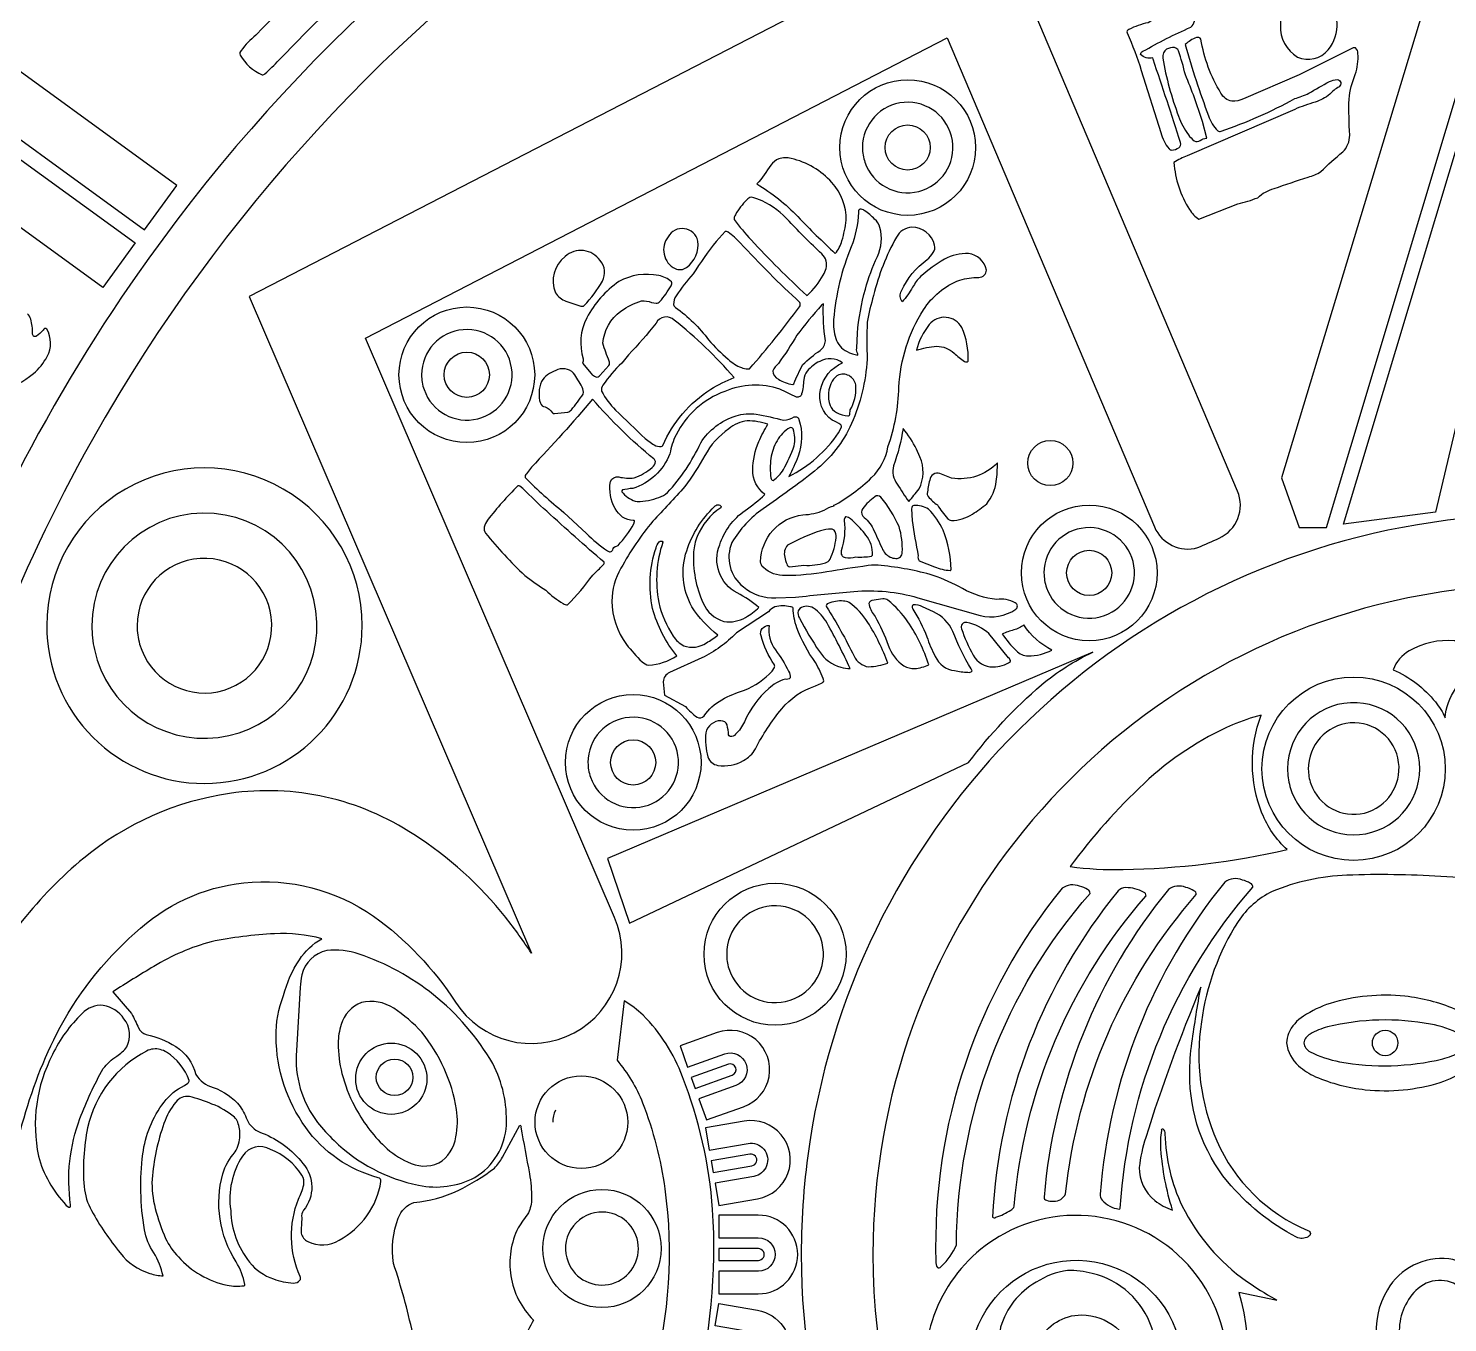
# Model space of a CAD drawing. Extents: x 0.3 to 22.9, y 0.3 to 22.9.
# Drawn here: x 7.403 to 11.328, y 11.402 to 14.981 of the extents above; entities that cross this region are included whole.
import ezdxf

# ---------------------------------------------------------------- set-up
doc = ezdxf.new("R2010")
doc.units = 0
doc.layers.get('0').update_dxf_attribs({"linetype": 'CONTINUOUS'})

msp = doc.modelspace()

# ---------------------------------------------------------------- linework, layer by layer
for points in [[(8.415, 16.3199, 0.204704), (5.9761, 12.5664, 0.541535), (5.2413, 12.7644, -0.109452), (6.3344, 15.3385, -0.194438), (10.4133, 17.9364, 0.543934), (10.6123, 17.2017, 0.105626), (8.415, 16.3199)], [(8.1103, 7.1588, 0.180797), (11.8775, 5.9649, 0.210089), (15.9339, 8.0072, 0.187015), (17.2127, 11.8798, 0.210088), (15.1704, 15.9362, 0.187015), (11.2978, 17.215, 0.209947), (7.2414, 15.1727, 0.173766), (5.9552, 11.5899, 0.230574), (8.1103, 7.1588)], [(8.1447, 7.2027, 0.180797), (11.8746, 6.0205, 0.210158), (15.8909, 8.0427, 0.193671), (17.148, 12.019, 0.203487), (15.1349, 15.8932, 0.193671), (11.1586, 17.1503, 0.203277), (7.2844, 15.1372, 0.173766), (6.011, 11.5899, 0.230574), (8.1447, 7.2027)], [(6.8523, 11.5899, 0.255673), (9.0354, 7.6006, 0.169311), (12.0718, 6.8791, 0.222149), (15.5143, 8.9424, 0.175528), (16.2985, 12.0741, 0.222149), (14.2352, 15.5166, 0.175528), (11.1035, 16.3008, 0.221844), (7.661, 14.2375, 0.149992), (6.8523, 11.5899)], [(9.2037, 7.6581, 0.169722), (12.1732, 7.0295, 0.22833), (15.5195, 9.206, 0.169722), (16.1481, 12.1755, 0.22833), (13.9716, 15.5218, 0.169722), (11.0021, 16.1504, 0.227956), (7.6558, 13.9739, 0.136829), (6.9902, 11.5899, 0.262297), (9.2037, 7.6581)], [(7.4481, 11.0525, -0.105239), (7.3413, 11.6535, -0.107763), (7.4811, 12.1992, -0.093233), (7.6975, 12.4785, -0.163109), (7.9986, 12.618, -0.180487), (8.358, 12.5254, -0.093235), (8.5846, 12.2875, 0.918874), (9.0241, 12.5222), (8.3351, 14.1245), (9.9441, 14.9545), (10.5174, 13.6021, 0.379055), (10.6371, 13.545, 0.003722), (10.696, 13.571, 0.407703), (10.747, 13.7013), (10.069, 15.3002), (8.0133, 14.2399), (8.7944, 12.4234, 0.021102), (8.7234, 12.5219, 0.083199), (8.4694, 12.7511, 0.184367), (7.9598, 12.8651, 0.137057), (7.5565, 12.6863, 0.104635), (7.2555, 12.3071, 0.109898), (7.09, 11.5911, 0.117347), (7.2555, 10.8752, 0.105311)], [(8.0498, 14.8524, 0.21419), (8.0573, 14.8556, 0.015961), (8.0957, 14.8929, -0.011611), (8.4573, 15.249, 0.176701), (8.453, 15.2582, 0.029186), (8.4165, 15.3033, 0.241981), (8.4065, 15.3057, 0.113713), (8.3556, 15.2735, 0.019528), (8.0321, 14.9621, 0.066994), (7.9915, 14.92, 0.245497), (7.9884, 14.9071, 0.15578), (8.0498, 14.8524)], [(10.8656, 14.9895, 0.275469), (10.9127, 14.9018, 0.346059), (10.9975, 14.9222, 0.417392), (10.986, 15.0684, 0.416574), (10.8882, 15.0568, 0.17103), (10.8656, 14.9895)], [(10.5135, 14.8955), (10.5125, 14.8997, -0.267754), (10.4789, 14.9088, -0.326545), (10.4853, 14.9176, -0.029538), (10.6176, 14.984, 0.303034), (10.6275, 15.0208, 0.088694), (10.6207, 15.0412, 0.261163), (10.6094, 15.0501, 0.094141), (10.582, 15.0441, 0.020424), (10.4996, 14.9968, 0.060551), (10.4464, 14.9781, 0.394879), (10.4415, 14.9684, -0.029308), (10.4809, 14.865), (10.5351, 14.6931, 0.115923), (10.5576, 14.6483, 0.197454), (10.5652, 14.6443, 0.137182), (10.5845, 14.6511, 0.411963), (10.5889, 14.665, 0.008072), (10.5135, 14.8955)], [(10.9443, 14.8015, -0.015179), (11.0016, 14.834, -0.109882), (11.0227, 14.8398, -0.703314), (11.0279, 14.8194, 0.096263), (11.0022, 14.7989, -0.088686), (10.9616, 14.7771, 0.0327), (10.9054, 14.7571), (10.6079, 14.6289, 0.056175), (10.5713, 14.6104, 0.127271), (10.6141, 14.4799, 0.099233), (10.64, 14.4531), (10.7481, 14.4959, 0.042556), (10.8029, 14.5128, -0.130529), (10.8485, 14.5379, -0.0071), (10.9424, 14.5699, 0.083187), (10.9775, 14.585, -0.026296), (11.0381, 14.6392, 0.198271), (11.0575, 14.6861, -0.021429), (11.0555, 14.7854, -0.072416), (11.0728, 14.8537, 0.090832), (11.0802, 14.9116, 0.255892), (11.0729, 14.9271, 0.191244), (11.0648, 14.9265, 0.003424), (10.9179, 14.8528), (10.7639, 14.7865, -0.134575), (10.7317, 14.7796, -0.232055), (10.7009, 14.8022, -0.094239), (10.6458, 14.9514, 0.365138), (10.6335, 14.9554, 0.111932), (10.6027, 14.9365, 0.025177), (10.667, 14.7393, 0.134782), (10.6924, 14.6979, 0.238873), (10.7015, 14.6966, 0.044001), (10.9053, 14.7868, 0.020845), (10.9443, 14.8015)], [(10.6438, 14.6712, -0.098022), (10.6618, 14.6776), (10.6498, 14.7235, 0.026911), (10.6028, 14.8528, 0.028551), (10.5834, 14.9192, 0.27694), (10.573, 14.9278, 0.128368), (10.551, 14.9238, 0.298055), (10.5402, 14.8991, 0.047327), (10.5841, 14.7379, 0.071282), (10.6111, 14.687, 0.067792), (10.6272, 14.6702, 0.313064), (10.6438, 14.6712)], [(9.7167, 14.6106, 0.388777), (9.8653, 14.5301, 0.388553), (9.9585, 14.6712, 0.391461), (9.825, 14.7763, 0.39118), (9.7098, 14.6514, 0.083351), (9.7167, 14.6106)], [(9.5127, 14.6214, 0.148194), (9.4783, 14.6202, 0.133126), (9.4563, 14.6032, -0.04147), (9.4181, 14.5507, -0.066465), (9.5312, 14.4604, 0.013919), (9.6346, 14.3584, 0.100608), (9.6532, 14.3939, 0.037664), (9.6651, 14.4505, 0.186316), (9.6251, 14.5549, 0.152638), (9.5127, 14.6214)], [(9.4017, 14.3959, 0.017365), (9.5557, 14.2423), (9.5575, 14.243, 0.073788), (9.6014, 14.2986, 0.183095), (9.6098, 14.3377, 0.175274), (9.5971, 14.3573, -0.016947), (9.5071, 14.4475, 0.103391), (9.4322, 14.5037, 0.047878), (9.4021, 14.5144, 0.182057), (9.3901, 14.5069, 0.068244), (9.3586, 14.4658, 0.21958), (9.3552, 14.4522, 0.022918), (9.4017, 14.3959)], [(9.7432, 14.4535, 0.068304), (9.7149, 14.4773, 0.19026), (9.7033, 14.4808, 0.386209), (9.6986, 14.4722, -0.087098), (9.6786, 14.3769, 0.075829), (9.6299, 14.1757, 0.104508), (9.6361, 14.1233, 0.199364), (9.6672, 14.0873, 0.077157), (9.6973, 14.0776), (9.697, 14.0814, -0.168674), (9.6939, 14.0962), (9.696, 14.1377, -0.047739), (9.7178, 14.2599, -0.038335), (9.7511, 14.3503, 0.176106), (9.7581, 14.43, 0.152214), (9.7432, 14.4535)], [(9.1916, 14.3167, 0.271087), (9.223, 14.3197, 0.275988), (9.2548, 14.393, 0.682685), (9.1723, 14.4048, 0.469858), (9.1916, 14.3167)], [(9.5369, 14.2231, -0.021528), (9.3719, 14.3877, 0.056867), (9.338, 14.4172, 0.289374), (9.3297, 14.4191), (9.3055, 14.392, 0.023031), (9.2413, 14.302, 0.027631), (9.1945, 14.2417, 0.165665), (9.1876, 14.2174, 0.191623), (9.193, 14.2091, -0.076829), (9.2844, 14.1195, 0.034435), (9.338, 14.0661, 0.08916), (9.3753, 14.0427, 0.089849), (9.3923, 14.0393), (9.3978, 14.0398, 0.02016), (9.536, 14.2113, 0.211086), (9.5369, 14.2231)], [(9.8705, 14.2946, 0.064321), (9.8485, 14.2652, -0.056325), (9.8196, 14.225, -0.302404), (9.818, 14.2551, -0.132676), (9.8886, 14.3416, 0.062108), (9.9055, 14.3608, 0.214608), (9.9095, 14.3814, 0.34831), (9.846, 14.4312, 0.24763), (9.8038, 14.4038, 0.068643), (9.7408, 14.2427, 0.032295), (9.7229, 14.1681, 0.021242), (9.723, 14.0659, -0.086144), (9.6797, 13.888, -0.118822), (9.5776, 13.7567, -0.015278), (9.4356, 13.6526, 0.110971), (9.349, 13.5592, 0.343844), (9.3804, 13.4365, 0.183762), (9.4704, 13.4057), (9.5242, 13.4075, -0.010372), (9.6855, 13.4237, -0.090969), (9.863, 13.4065), (10.0354, 13.3572, 0.214363), (10.1338, 13.3745, 0.586141), (10.1323, 13.3922, 0.175046), (10.0813, 13.4014, -0.101139), (9.9863, 13.4317, 0.041497), (9.9058, 13.4683, 0.044733), (9.762, 13.4954, 0.066188), (9.7252, 13.4952, 0.006862), (9.611, 13.4779, -0.043701), (9.4967, 13.4676, -0.194664), (9.4358, 13.4897, -0.202165), (9.4282, 13.5058, -0.375717), (9.5453, 13.6357, 0.088111), (9.6039, 13.6485, -0.1023), (9.6314, 13.6609), (9.6301, 13.6611, 0.064505), (9.735, 13.7385, 0.160631), (9.7804, 13.8241, 0.081188), (9.8105, 13.9887, -0.128543), (9.8785, 14.2025, -0.160848), (9.9789, 14.2849, -0.064579), (10.0316, 14.2925, 0.440543), (10.0524, 14.3128, 0.317043), (10.003, 14.3584, 0.140646), (9.9366, 14.3424, 0.055394), (9.8705, 14.2946)], [(8.9908, 14.2822, 0.308284), (8.9845, 14.3393, 0.448872), (8.8875, 14.35, 0.338894), (8.8608, 14.2495, 0.169867), (8.8899, 14.227), (8.9313, 14.2132, 0.368322), (8.9399, 14.2147, 0.065605), (8.9908, 14.2822)], [(9.099, 14.2272, -0.135204), (9.126, 14.2233), (9.1396, 14.2212, 0.218171), (9.1494, 14.2254, 0.060367), (9.1804, 14.2693, 0.282165), (9.1813, 14.2801, 0.136444), (9.1463, 14.2977, 0.173808), (9.0365, 14.2812, 0.123498), (8.9473, 14.1801, 0.199129), (8.9378, 14.0671, -0.078083), (8.936, 14.0548), (8.96, 14.0261, 0.121889), (8.9723, 14.0172, 0.343697), (8.9835, 14.0214), (9.0087, 14.0489, 0.23172), (9.0095, 14.0605, -0.022081), (8.9918, 14.1103, -0.216516), (9.042, 14.1994, -0.088125), (9.099, 14.2272)], [(9.5451, 14.051, -0.049914), (9.5928, 14.0904, 0.244076), (9.6073, 14.1169, -0.044988), (9.6019, 14.2188), (9.5969, 14.2155, 0.018919), (9.5286, 14.1325, -0.020984), (9.4776, 14.0545, 0.104818), (9.4617, 14.0337, 0.284973), (9.4772, 14.0112, 0.11909), (9.517, 13.9964), (9.5204, 13.9982, -0.043989), (9.5451, 14.051)], [(7.3243, 13.9795, 0.113537), (7.4169, 14.0264, 0.092458), (7.455, 14.0732, 0.263222), (7.4538, 14.1496, 0.508962), (7.4439, 14.1468, -0.069419), (7.4254, 14.1294, -0.612036), (7.4149, 14.1375, 0.069518), (7.4096, 14.1768, 0.129155), (7.4008, 14.1919)], [(9.0439, 14.0554, 0.04807), (8.9921, 13.9944, 0.23152), (8.9883, 13.9773, 0.070804), (9.0273, 13.9255, 0.008048), (9.1093, 13.8466), (9.13, 13.8313, 0.127212), (9.1481, 13.8249, 0.234357), (9.1579, 13.8274, -0.152124), (9.2906, 13.9829, -0.046356), (9.3547, 14.0154, 0.048346), (9.189, 14.1743, 0.504551), (9.1393, 14.1657, -0.02604), (9.0629, 14.0786), (9.0439, 14.0554)], [(9.9632, 14.0831, 0.038043), (9.9919, 14.0602, 0.335634), (10.0022, 14.0607, 0.117705), (9.9846, 14.1539, 0.532813), (9.8945, 14.1618, 0.108527), (9.859, 14.0909, -0.066175), (9.9155, 14.1018, -0.186596), (9.9632, 14.0831)], [(8.4974, 13.982, 0.388777), (8.6461, 13.9015, 0.388553), (8.7393, 14.0426, 0.391461), (8.6058, 14.1477, 0.39118), (8.4906, 14.0229, 0.083348), (8.4974, 13.982)], [(9.5209, 13.9067, -0.431315), (9.5343, 13.8993, -0.164395), (9.5316, 13.7979, -0.033313), (9.5065, 13.7415, 0.12437), (9.644, 13.8628), (9.6513, 13.8766, 0.260943), (9.6496, 13.8848, 0.079794), (9.626, 13.8971, -0.305359), (9.5937, 13.9826, -0.231907), (9.6542, 14.0563, 0.292789), (9.5917, 14.0602, 0.103913), (9.5573, 14.0331, 0.152657), (9.5474, 14.0093, -0.044892), (9.5416, 13.9699, -0.423339), (9.5274, 13.9615, -0.027253), (9.4817, 13.9833, 0.183757), (9.3289, 13.977, 0.189829), (9.1942, 13.8567, 0.076047), (9.1773, 13.8047, -0.229906), (9.0744, 13.7087, 0.038666), (9.0458, 13.7044, 0.448497), (9.0479, 13.6953, 0.165266), (9.0872, 13.6725, 0.087314), (9.1471, 13.684, 0.100486), (9.1704, 13.697, 0.078974), (9.2624, 13.8346, -0.180128), (9.3601, 13.9091, -0.121535), (9.4162, 13.9137, -0.025782), (9.4926, 13.8973, 0.099659), (9.5209, 13.9067)], [(8.9048, 13.9259, 0.021975), (8.9373, 13.9698, 0.209017), (8.9343, 13.989, 0.020653), (8.9109, 14.0279, 0.3217), (8.8615, 14.0347, 0.168603), (8.822, 14.0044, 0.172449), (8.819, 13.9447, 0.325597), (8.8325, 13.9345, -0.145871), (8.8522, 13.918, 0.256263), (8.8579, 13.9157), (8.8949, 13.9199, 0.167733), (8.9048, 13.9259)], [(9.6205, 13.9382, 0.188757), (9.638, 13.9185, 0.098976), (9.6698, 13.9094, 0.448022), (9.6749, 13.9132), (9.6762, 13.9257, 0.145002), (9.6916, 13.9909, 0.489715), (9.6449, 14.0231, 0.147705), (9.6263, 14.0057, 0.223871), (9.6205, 13.9382)], [(9.0044, 13.5363, 0.5279), (9.0192, 13.5388, -0.361651), (9.0297, 13.5486), (9.0338, 13.5511, 0.057891), (9.078, 13.6107), (9.0796, 13.6175, 0.428778), (9.0761, 13.6201, -0.280792), (9.0262, 13.6532, -0.174185), (9.0127, 13.7277, -0.377808), (9.0359, 13.7404, 0.07998), (9.0787, 13.7379, 0.095236), (9.1279, 13.7666, 0.219208), (9.137, 13.783, 0.181279), (9.1327, 13.7904, -0.043501), (8.9633, 13.9559, -0.016445), (8.7943, 13.7672), (8.7805, 13.7492, 0.247788), (8.7768, 13.7385, 0.02566), (8.8838, 13.6425), (8.9463, 13.5839, 0.044804), (9.0044, 13.5363)], [(9.2382, 13.381, -0.209948), (9.2237, 13.5365, -0.120701), (9.3002, 13.6583, -0.483899), (9.3195, 13.659, -0.357675), (9.3178, 13.6549, 0.151059), (9.2526, 13.576, 0.066897), (9.2428, 13.5333, 0.118327), (9.2689, 13.3917, 0.218548), (9.3268, 13.3408, 0.171906), (9.3865, 13.352, 0.057718), (9.4235, 13.3795, 0.053196), (9.3635, 13.4196, -0.386774), (9.3151, 13.5527, -0.163763), (9.3851, 13.6474, 0.033259), (9.4401, 13.6915, -0.229128), (9.4063, 13.7598, -0.097946), (9.4231, 13.8382, -0.038487), (9.4483, 13.8861, 0.075709), (9.3912, 13.896, 0.140795), (9.3402, 13.8739, 0.112556), (9.2736, 13.7995, -0.030143), (9.219, 13.7136, -0.005998), (9.1298, 13.6179, 0.049585), (9.042, 13.488, 0.129319), (9.0166, 13.3971, 0.15287), (9.057, 13.2771, 0.02891), (9.1003, 13.2294, 0.152707), (9.1189, 13.2199, 0.122578), (9.1964, 13.2453, -0.102242), (9.1292, 13.3766, -0.133176), (9.1389, 13.5444, -0.101373), (9.1476, 13.5608, -0.484494), (9.1578, 13.5605, 0.130428), (9.1467, 13.393, 0.087112), (9.1865, 13.3002, 0.130147), (9.2157, 13.2738, 0.247593), (9.2782, 13.2817, 0.034372), (9.31, 13.3029, -0.081979), (9.2382, 13.381)], [(9.5207, 13.8263, 0.144489), (9.5181, 13.8731, 0.453324), (9.5094, 13.8764, 0.145015), (9.4736, 13.8405, 0.098731), (9.4565, 13.7914, 0.072884), (9.4568, 13.7379, 0.452411), (9.463, 13.7309, 0.113697), (9.491, 13.7607, 0.052254), (9.5207, 13.8263)], [(9.7957, 13.7716, 0.230033), (9.8061, 13.7206, 0.009061), (9.8376, 13.6725, 0.01246), (9.8666, 13.7074, 0.219949), (9.8688, 13.7957), (9.8596, 13.8169, 0.049729), (9.822, 13.8749, -0.053262), (9.7957, 13.7716)], [(9.9235, 13.7498, 0.482708), (9.8958, 13.7319, 0.047874), (9.8892, 13.6943, 0.202639), (9.8918, 13.6861, 0.064731), (9.9172, 13.6629, 0.039684), (9.9452, 13.6255, 0.185777), (9.9556, 13.6201, 0.144464), (10.0139, 13.6374, 0.028024), (10.0536, 13.6663, 0.135327), (10.08, 13.7283, 0.038491), (10.0829, 13.7796, -0.25038), (9.9562, 13.7374), (9.9235, 13.7498)], [(7.4538, 13.3291, 0.414311), (7.89, 12.8927, 0.413923), (8.3262, 13.3291, 1.000331), (7.4538, 13.3291)], [(8.6729, 13.6211, 0.083256), (8.6638, 13.6016, 0.231967), (8.6675, 13.5851, 0.036997), (8.7761, 13.4682, 0.02654), (8.8339, 13.427, 0.05551), (8.8824, 13.3903, 0.174912), (8.8944, 13.3865, 0.037239), (8.9637, 13.4692, 0.026975), (8.9928, 13.4978, 0.300877), (8.9954, 13.5045, -0.007197), (8.8365, 13.6454, -0.012976), (8.771, 13.7083), (8.7627, 13.7147, 0.321745), (8.7571, 13.7155, 0.0354), (8.6729, 13.6211)], [(9.7441, 13.6858, 0.059012), (9.7106, 13.6536, 0.352916), (9.7104, 13.6324, -0.10609), (9.7396, 13.5971, 0.003171), (9.7639, 13.5433, 0.183408), (9.7863, 13.5189, 0.11936), (9.8022, 13.5153, 0.456086), (9.82, 13.5318, 0.077984), (9.8112, 13.6031, 0.061891), (9.7606, 13.6849, 0.384864), (9.7441, 13.6858)], [(9.8668, 13.5087), (9.9089, 13.4915, 0.078453), (9.9523, 13.4819, 0.473454), (9.9548, 13.4841, 0.087083), (9.9333, 13.5931, 0.085496), (9.8928, 13.6512, 0.139802), (9.8521, 13.6616, 0.354388), (9.8457, 13.6527), (9.8476, 13.6201, 0.017353), (9.8643, 13.5222, 0.299854), (9.8668, 13.5087)], [(8.2011, 13.339, 0.409667), (7.885, 13.6404, 0.408892), (7.5788, 13.329, 0.053801), (7.5858, 13.263, 0.913031), (8.2011, 13.339)], [(13.4328, 12.4774, 0.328646), (11.2864, 13.6149, 0.329531), (9.5642, 11.9017, 0.037633), (9.5406, 11.5899, 0.328699), (10.9789, 9.6349, 0.414569), (13.5427, 10.9812, 0.18948), (13.4328, 12.4774)], [(9.6619, 13.5173, 0.098987), (9.6917, 13.5191, 0.046548), (9.7349, 13.521), (9.7376, 13.5239, 0.178177), (9.7194, 13.5797, 0.037235), (9.6858, 13.6162, 0.164139), (9.6652, 13.6305), (9.6627, 13.6297, 0.246257), (9.6592, 13.6202, -0.109448), (9.6511, 13.5363, 0.438961), (9.6619, 13.5173)], [(9.5091, 13.4914), (9.548, 13.4962, 0.086405), (9.6077, 13.5031, 0.189874), (9.6204, 13.5129, 0.082571), (9.6369, 13.5727, 0.206073), (9.632, 13.5931, 0.189757), (9.6233, 13.5962, 0.082025), (9.5939, 13.5915, 0.045207), (9.5028, 13.5515, 0.274962), (9.4952, 13.5186, 0.075882), (9.5003, 13.4997, 0.273279), (9.5091, 13.4914)], [(10.2187, 13.4341, 0.388777), (10.3673, 13.3536, 0.388553), (10.4605, 13.4947, 0.391461), (10.327, 13.5998, 0.39118), (10.2118, 13.4749, 0.083351), (10.2187, 13.4341)], [(8.0748, 13.3523, 0.396235), (7.8783, 13.515, 0.395621), (7.7038, 13.3289, 0.069447), (7.7109, 13.2781, 0.926807), (8.0748, 13.3523)], [(9.7388, 11.5911, 0.47509), (11.9645, 9.7765, 0.414178), (13.4056, 11.9644, 0.414124), (11.2178, 13.4058, 0.356153), (9.7388, 11.5911)], [(9.7802, 13.2252, 0.053608), (9.7247, 13.3378, 0.091083), (9.6731, 13.3934, 0.125771), (9.6573, 13.3971, 0.122704), (9.6147, 13.3905, 0.49805), (9.6103, 13.3814, -0.027508), (9.6865, 13.2449, 0.245458), (9.7269, 13.2152, 0.059844), (9.7802, 13.2252)], [(9.7281, 13.3863, 0.105476), (9.7445, 13.3544, -0.050821), (9.7809, 13.2749, 0.163798), (9.8244, 13.218, 0.131456), (9.8538, 13.2104, 0.07372), (9.8937, 13.2207, 0.069157), (9.8354, 13.34, 0.070309), (9.7802, 13.3994, 0.21914), (9.7658, 13.403), (9.7353, 13.3991, 0.406944), (9.7281, 13.3863)], [(10.0011, 13.2001, 0.296021), (10.0134, 13.2039), (10.0103, 13.2094, -0.043727), (9.9598, 13.3132, 0.185223), (9.9062, 13.3674), (9.8761, 13.3811, 0.151845), (9.8502, 13.3866), (9.8481, 13.3849, 0.269743), (9.8491, 13.3748, -0.05151), (9.8878, 13.2985, 0.046143), (9.9112, 13.244, 0.258136), (9.9643, 13.2048, 0.045953), (10.0011, 13.2001)], [(9.2656, 13.24), (9.1763, 13.1994, 0.302555), (9.1591, 13.174, 0.015752), (9.1622, 13.137), (9.2203, 13.1052, 0.050786), (9.2525, 13.0757, 0.369671), (9.2717, 13.0794, -0.113718), (9.3206, 13.1241, -0.058404), (9.3837, 13.1506, 0.10451), (9.4601, 13.2035), (9.4662, 13.2133, 0.226928), (9.4661, 13.2212, -0.087164), (9.4293, 13.3012, -0.548993), (9.4519, 13.3295, 0.193517), (9.4692, 13.2621, -0.040183), (9.5055, 13.2034, -0.176878), (9.5098, 13.1847, -0.27981), (9.4961, 13.1809, 0.12938), (9.4506, 13.1549, 0.110887), (9.3833, 13.0633, -0.104189), (9.3586, 13.0286, -0.228576), (9.3444, 13.0222, -0.241261), (9.3398, 13.0269, 0.046963), (9.3354, 13.0545, 0.311605), (9.3186, 13.0662, 0.351554), (9.2764, 13.0326, 0.09677), (9.2826, 12.9661, 0.295316), (9.3101, 12.9428, 0.171877), (9.3806, 12.956, 0.143337), (9.4136, 12.9883, -0.052584), (9.4866, 13.0991, -0.144571), (9.5798, 13.1623), (9.5967, 13.1703, 0.241629), (9.6032, 13.1763, 0.0476), (9.58, 13.2269, -0.066479), (9.5283, 13.3235, -0.088138), (9.5184, 13.3773, 0.268324), (9.5108, 13.3815, 0.105135), (9.4679, 13.3815, 0.133929), (9.4502, 13.3673), (9.3614, 13.3089, -0.085413), (9.2656, 13.24)], [(9.5746, 13.3778, 0.28602), (9.537, 13.3768), (9.5323, 13.3702, 0.225318), (9.536, 13.3498, 0.032253), (9.5906, 13.258, 0.183985), (9.6499, 13.214, 0.070066), (9.6761, 13.2104, 0.020234), (9.6119, 13.336, 0.107596), (9.5746, 13.3778)], [(9.9838, 13.3202, 0.050485), (10.0162, 13.2478, 0.281191), (10.071, 13.2152, 0.143023), (10.1194, 13.2299, 0.184102), (10.114, 13.2405), (10.0595, 13.3073, 0.128343), (9.9986, 13.338, 0.602842), (9.9838, 13.3202)], [(10.168, 13.2457, 0.121205), (10.2339, 13.2616, -0.127304), (10.1562, 13.3312, -0.102901), (10.1283, 13.3172, 0.037286), (10.0963, 13.306, 0.04914), (10.1354, 13.2595, 0.189848), (10.168, 13.2457)], [(11.4088, 13.194, 0.06031), (11.3773, 13.2724, 0.326426), (11.3462, 13.287, 0.155271), (11.2221, 13.2597, 0.170206), (11.1772, 13.2073, -0.122254), (11.2944, 13.1181, -0.061347), (11.3215, 13.0743, -0.139902), (11.3502, 13.1541, -0.126882), (11.4088, 13.194)], [(10.2045, 13.1652, -0.063038), (10.3468, 13.2558), (9.0046, 12.685), (9.0654, 12.5065), (10.0035, 12.9509, -0.051723), (10.2045, 13.1652)], [(11.2501, 12.9509, 0.400529), (11.0594, 13.116, 0.399858), (10.8854, 12.9332, 0.067828), (10.8921, 12.8845, 0.916136), (11.2501, 12.9509)], [(8.9576, 12.91, 0.388777), (9.1062, 12.8295, 0.388553), (9.1994, 12.9705, 0.391461), (9.0659, 13.0756, 0.39118), (8.9507, 12.9508, 0.083348), (8.9576, 12.91)], [(10.7331, 13.0548, 0.085445), (10.4886, 12.8929, 0.044392), (10.2841, 12.6627, 0.036356), (10.4305, 12.6546, 0.051667), (10.8847, 12.7097, -0.113587), (10.8146, 12.8109, -0.187826), (10.8125, 13.0819, 0.032666), (10.7331, 13.0548)], [(10.9498, 12.8914, 0.386213), (11.0983, 12.811, 0.37718), (11.1927, 12.9511, 0.398609), (11.0589, 13.0601, 0.388104), (10.9428, 12.9323, 0.083184), (10.9498, 12.8914)], [(11.5775, 12.6283, -0.023924), (11.309, 12.6355, 0.024831), (11.0497, 12.6389, 0.089416), (10.8429, 12.5939, 0.127678), (10.7484, 12.5111, 0.107039), (10.6471, 12.2337, 0.14181), (10.6898, 11.9043, 0.193615), (10.9417, 11.6564, -0.775941), (10.942, 11.6392, -0.273976), (10.9102, 11.638, -0.097365), (10.7192, 11.7917, -0.17471), (10.6151, 12.0894, -0.037911), (10.6209, 12.1758, -0.007444), (10.6453, 12.329, 0.023441), (10.4931, 11.9134, 0.044063), (10.475, 11.8309, 0.22701), (10.5188, 11.7391, 0.091939), (10.5672, 11.713, -0.059471), (10.5354, 11.8813, -0.053884), (10.5374, 11.9326, -0.59317), (10.5412, 11.9374, -0.139151), (10.5462, 11.9235, 0.105512), (10.5941, 11.7239, 0.12471), (10.7722, 11.5159, 0.031683), (10.8505, 11.4677), (10.856, 11.4638), (10.8519, 11.4632), (10.7507, 11.4852, -0.158722), (10.7311, 11.027, -0.117244)], [(9.9285, 11.5578, 0.097087), (9.9697, 11.6164, -0.180174), (10.3391, 12.5885, 0.359568), (10.3325, 12.5991, 0.078084), (10.3102, 12.6085, 0.258762), (10.2618, 12.6028, 0.180242), (9.9129, 11.5714, 0.182592), (9.9171, 11.5541), (9.9189, 11.5529, 0.237645), (9.9285, 11.5578)], [(10.0787, 11.6928, 0.072763), (10.1202, 11.7127, 0.189535), (10.1297, 11.7233, -0.160484), (10.494, 12.5815, 0.359526), (10.4874, 12.5921, 0.12834), (10.4379, 12.6045, 0.190891), (10.4167, 12.5958, 0.158954), (10.0692, 11.6934, 0.384657), (10.0787, 11.6928)], [(10.6331, 12.5853, 0.359547), (10.6265, 12.5959, 0.078098), (10.6042, 12.6053, 0.258756), (10.5558, 12.5997, 0.150462), (10.2119, 11.7488, 0.437296), (10.2185, 11.7399, 0.10219), (10.2383, 11.7378, 0.327133), (10.2717, 11.7579, -0.155179), (10.6331, 12.5853)], [(10.712, 12.62, 0.152466), (10.3671, 11.757, 0.257445), (10.3727, 11.7406, 0.194021), (10.4195, 11.7157, 0.333977), (10.4229, 11.7185, -0.16549), (10.7894, 12.6056, 0.35958), (10.7827, 12.6163, 0.07808), (10.7604, 12.6257, 0.258756), (10.712, 12.62)], [(9.3402, 12.381, 0.391565), (9.4974, 12.2898, 0.391312), (9.6006, 12.4394, 0.393684), (9.4586, 12.5539, 0.393376), (9.3343, 12.4203, 0.074624), (9.3402, 12.381)], [(7.7502, 12.3867, 0.010635), (7.6367, 12.3163), (7.6887, 12.2561, -0.006382), (7.708, 12.2164, 0.208058), (7.7287, 12.1984, -0.088233), (7.8108, 12.1648, -0.193109), (7.8664, 12.0878, 0.197315), (7.9142, 12.0522, -0.140324), (7.9888, 11.9994, -0.040916), (8.0106, 11.9569, 0.173069), (8.0495, 11.9257, -0.133197), (8.1625, 11.842, -0.363877), (8.164, 11.7121, 0.246986), (8.1597, 11.6913, 0.014845), (8.1574, 11.6491, 0.227155), (8.1761, 11.6256, 0.25487), (8.2626, 11.6298, 0.236063), (8.3783, 11.7916, 0.384455), (8.3708, 11.8024, -0.175944), (8.1701, 11.9413, -0.152894), (8.0881, 12.1918, -0.095956), (8.1087, 12.3065, -0.084192), (8.1526, 12.405, -0.115095), (8.2146, 12.4633, 0.076815), (8.0842, 12.4771, 0.03895), (7.909, 12.455, 0.071506), (7.7502, 12.3867)], [(8.2282, 12.4303, 0.294628), (8.1594, 12.3631, 0.031006), (8.1551, 12.3287), (8.1443, 12.154, 0.186258), (8.203, 11.9552, 0.02746), (8.2486, 11.9049, 0.142812), (8.482, 11.7814, 0.172043), (8.6377, 11.803, 0.25137), (8.725, 11.9474, 0.131704), (8.6873, 12.1181, 0.092327), (8.5237, 12.3081, 0.08621), (8.3175, 12.421, 0.112982), (8.2282, 12.4303)], [(8.3049, 12.0007, 0.084597), (8.3887, 11.8886, 0.083063), (8.4516, 11.846, 0.229179), (8.5379, 11.8431, 0.229181), (8.5856, 11.9151, 0.08378), (8.5873, 11.9911, 0.13052), (8.491, 12.2048, 0.065154), (8.4135, 12.2711, 0.202894), (8.3243, 12.2871, 0.226802), (8.268, 12.2259, 0.071704), (8.2599, 12.1739, 0.065113), (8.2703, 12.0909, 0.056513), (8.3049, 12.0007)], [(9.051, 12.2912), (9.031, 12.1274, -0.0794), (9.1019, 12.0098, -0.057098), (9.1634, 11.7713, -0.099822), (9.1301, 11.2524, -0.095944), (9.0536, 11.0829, -0.031285), (9.031, 11.0549), (9.051, 10.8911, 0.10738), (9.1505, 10.9878, 0.076318), (9.2453, 11.1934, 0.08062), (9.2955, 11.7143, 0.075439), (9.212, 12.0811, 0.110811), (9.1029, 12.2515, 0.063747), (9.051, 12.2912)], [(11.348, 12.2683, 0.074554), (11.2102, 12.3042, 0.100329), (11.003, 12.2844, 0.065914), (10.9293, 12.2487, 0.155642), (10.8883, 12.2016, 0.101099), (10.8828, 12.175, 0.190571), (10.9157, 12.1121, 0.073565), (10.9626, 12.0817, 0.074554), (11.1004, 12.0458, 0.100325), (11.3077, 12.0656, 0.053566), (11.3813, 12.1012, 0.187217), (11.4264, 12.1615, 0.276309), (11.3949, 12.2379, 0.06879), (11.348, 12.2683)], [(7.5518, 12.2562, 0.09281), (7.4701, 12.1431, 0.173533), (7.4312, 11.862, 0.067478), (7.4604, 11.7904, 0.054155), (7.5074, 11.7259), (7.5147, 11.7208, 0.375768), (7.5196, 11.7219), (7.5199, 11.7272, -0.12642), (7.5458, 11.966, -0.038382), (7.6102, 12.1042, -0.089675), (7.6475, 12.1385, 0.091746), (7.6756, 12.1645, 0.292198), (7.6673, 12.2416, 0.211355), (7.6101, 12.2789, 0.236561), (7.5518, 12.2562)], [(9.3077, 12.2036), (9.2053, 12.1669), (9.2263, 12.1081), (9.3288, 12.1447, -0.999998), (9.36, 12.0575), (9.2575, 12.0209), (9.2786, 11.962), (9.381, 11.9987, 1), (9.3077, 12.2036)], [(11.3144, 12.1308, 0.074271), (11.3627, 12.1507, 0.364838), (11.3792, 12.1814, 0.160031), (11.3627, 12.1993, 0.072545), (11.2811, 12.2268, 0.108285), (10.9962, 12.2192, 0.074271), (10.948, 12.1993, 0.252077), (10.9303, 12.175, 0.252084), (10.948, 12.1507, 0.072545), (11.0295, 12.1232, 0.103994), (11.3144, 12.1308)], [(7.5671, 11.9406, 0.070162), (7.5573, 11.7777, 0.106434), (7.5778, 11.7112, 0.043867), (7.6568, 11.5945, 0.153152), (7.7393, 11.5374, 0.056408), (7.7755, 11.5305, 0.085477), (7.7499, 11.5945, -0.099046), (7.7243, 11.6584, -0.073744), (7.7197, 11.868, -0.131129), (7.7785, 12.0113, -0.119714), (7.8348, 12.0571), (7.8445, 12.0641, 0.281166), (7.8475, 12.0713, 0.175041), (7.7854, 12.1492, 0.168619), (7.7487, 12.1582, 0.096814), (7.7299, 12.1527, 0.22276), (7.5671, 11.9406)], [(9.3389, 12.1164), (9.2365, 12.0797), (9.2474, 12.0492), (9.3499, 12.0859, 1), (9.3389, 12.1164)], [(7.9109, 12.0059, 0.047768), (7.8483, 12.0266, 0.276865), (7.8108, 12.0115, 0.083834), (7.7781, 11.9524, 0.063625), (7.7451, 11.7984, 0.071354), (7.754, 11.7172, 0.041815), (7.7827, 11.6346, 0.073875), (7.8179, 11.5832, 0.159339), (7.9531, 11.505, 0.0897), (7.9992, 11.5037, 0.485417), (8.0019, 11.5069, 0.095202), (7.9774, 11.5693, -0.210121), (7.9406, 11.8132, -0.09846), (7.9747, 11.8737, 0.134381), (7.988, 11.9188, 0.108821), (7.982, 11.956, 0.13322), (7.973, 11.9693, 0.087964), (7.9109, 12.0059)], [(8.8606, 11.9892, 0.108641), (8.8533, 11.956)], [(8.4661, 11.3721, 0.023641), (8.4132, 11.5653, -0.133727), (8.4262, 11.6908, -0.210377), (8.4695, 11.7342, 0.093245), (8.5913, 11.767, 0.050998), (8.6921, 11.8288, 0.075766), (8.7142, 11.8591), (8.7627, 11.9477, -0.47524), (8.7653, 11.9425, 0.00386), (8.7889, 11.8131, -0.046332), (8.7948, 11.7449, -0.10647), (8.7859, 11.7049, 0.010969), (8.7577, 11.6641, 0.154717), (8.7374, 11.5307, 0.160064), (8.8, 11.4086, 0.067284), (8.7517, 11.2927, 0.166681)], [(9.42, 11.7443, 1), (9.3828, 11.9587), (9.2756, 11.9401), (9.2863, 11.8786), (9.3935, 11.8972, -1.000002), (9.4093, 11.8059), (9.3021, 11.7873), (9.3128, 11.7257), (9.42, 11.7443)], [(11.5158, 11.912, 0.012661), (11.4625, 11.47, 0.253678), (11.3315, 11.5783, 0.291825), (11.1615, 11.4922, 0.347984), (11.1953, 11.226, 0.404442)], [(8.1501, 11.7431, 0.044454), (8.1649, 11.7823, 0.161028), (8.1598, 11.8098, 0.151184), (8.0726, 11.8806, 0.402281), (7.9952, 11.8621, 0.180413), (7.9626, 11.7119, 0.161916), (8.0151, 11.5683, 0.147289), (8.0808, 11.5226, 0.079196), (8.1362, 11.5109, 0.228619), (8.1543, 11.5186, 0.284783), (8.1546, 11.529, -0.201384), (8.1501, 11.7431)], [(9.3987, 11.8675), (9.2914, 11.8489), (9.297, 11.817), (9.4042, 11.8356, 1.000012), (9.3987, 11.8675)], [(8.8955, 11.5692, 0.38493), (9.0169, 11.5092, 0.909782), (8.9806, 11.7069, 0.501387), (8.8955, 11.5692)], [(9.4218, 11.6988), (9.313, 11.6988), (9.313, 11.6363), (9.4218, 11.6363, -0.999995), (9.4219, 11.5436), (9.313, 11.5436), (9.313, 11.4811), (9.4218, 11.4811, 1), (9.4218, 11.6988)], [(10.1829, 10.8991, 0.047817), (10.1876, 10.988, 0.157791), (10.1825, 11.0111, -0.412067), (10.0309, 11.3964, -1.236615), (10.4994, 11.0637, 0.148318), (10.4965, 11.054, 0.077784), (10.5098, 10.9664, 0.085351), (10.5237, 10.9341, 0.345623), (10.5304, 10.9311, 0.401775), (10.6592, 11.4948, 0.401927), (10.1016, 11.6475, 0.662358), (10.1755, 10.8814), (10.1776, 10.8821, 0.133944), (10.1829, 10.8991)], [(9.4219, 11.6061), (9.313, 11.6061), (9.313, 11.5737), (9.4219, 11.5737, 1.000028), (9.4219, 11.6061)], [(10.5101, 11.3875, 0.253736), (10.3454, 11.5377, 0.064104), (10.277, 11.5456, 0.113937), (10.1902, 11.5131, 0.197469), (10.092, 11.3891, 0.139264), (10.1023, 11.252, 0.059792), (10.1541, 11.1505), (10.1776, 11.2863, -0.043089), (10.1976, 11.3488, -0.291489), (10.316, 11.4227, -0.175806), (10.4107, 11.3885, -0.094631), (10.4762, 11.3059, -0.043324), (10.5046, 11.2378, 0.201333), (10.5101, 11.3875)], [(11.3732, 11.4904, 0.38978), (11.2464, 11.4963, 0.205834), (11.1942, 11.3802, 0.167149), (11.2286, 11.2816, 0.483267), (11.389, 11.2878, 0.370166), (11.3732, 11.4904)], [(9.3828, 11.2212), (9.2756, 11.2398), (9.2863, 11.3013), (9.3935, 11.2827, 1.000002), (9.4093, 11.374), (9.3021, 11.3926), (9.3128, 11.4542), (9.42, 11.4356, -1), (9.3828, 11.2212)]]:
    msp.add_lwpolyline(points, format="xyb")
for points in [[(11.5876, 16.1136), (10.8684, 13.7379), (10.9179, 13.6003), (10.9931, 13.6003), (11.5876, 15.5806), (12.1822, 13.6003), (12.2574, 13.6003), (12.3069, 13.7379), (11.5876, 16.1136)], [(11.5876, 15.4318), (12.1352, 13.6101), (11.881, 13.6433), (11.5876, 14.8816), (11.2943, 13.6433), (11.0401, 13.6101), (11.5876, 15.4318)], [(7.2278, 14.9725), (7.1384, 14.8495), (7.7245, 14.4237), (7.8138, 14.5467), (7.2278, 14.9725)], [(7.0228, 14.6904), (7.1122, 14.8134), (7.6982, 14.3876), (7.6089, 14.2646), (7.0228, 14.6904)]]:
    msp.add_lwpolyline(points)
for centre, radius in [((9.8349, 14.6515), 0.1876), ((9.8348, 14.6516), 0.0625), ((8.6157, 14.0229), 0.1876), ((8.6156, 14.023), 0.0625), ((10.2294, 13.7789), 0.0625), ((10.3369, 13.475), 0.1876), ((10.3368, 13.475), 0.0625), ((11.0682, 12.9334), 0.2535), ((9.0758, 12.9509), 0.1876), ((9.0757, 12.9509), 0.0625), ((9.4681, 12.4204), 0.1963), ((11.1553, 12.175), 0.0353), ((8.4068, 12.076), 0.0985), ((8.4159, 12.0799), 0.0506), ((8.9324, 11.956), 0.1281), ((8.9894, 11.6064), 0.1634)]:
    msp.add_circle(centre, radius)

doc.saveas('drawing.dxf')
